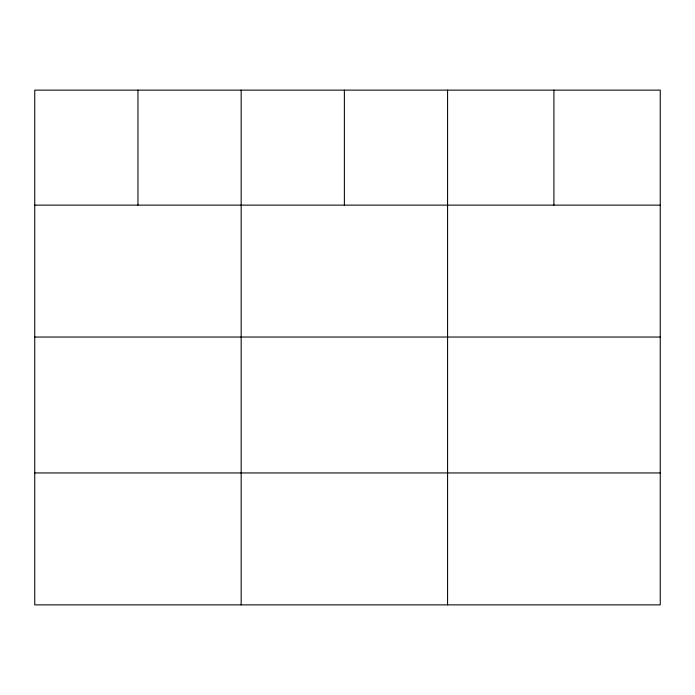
<?xml version="1.0" encoding="UTF-8"?>
<svg xmlns="http://www.w3.org/2000/svg" width="695" height="695" viewBox="0 0 695 695"><rect width="100%" height="100%" fill="white"/><g stroke="black" fill="none" stroke-linecap="round" stroke-linejoin="round"><path stroke-width="1.04" d="M660.25 205.129L660.25 604.867L34.75 604.867L34.75 90.133L660.25 90.133L660.25 205.129L34.75 205.129M34.75 337.04L660.25 337.04M34.75 472.947L660.25 472.947M553.915 90.133L553.915 205.129M447.58 90.133L447.58 604.867M344.373 90.133L344.373 205.129M241.165 90.133L241.165 604.867M137.958 90.133L137.958 205.129"/></g></svg>
